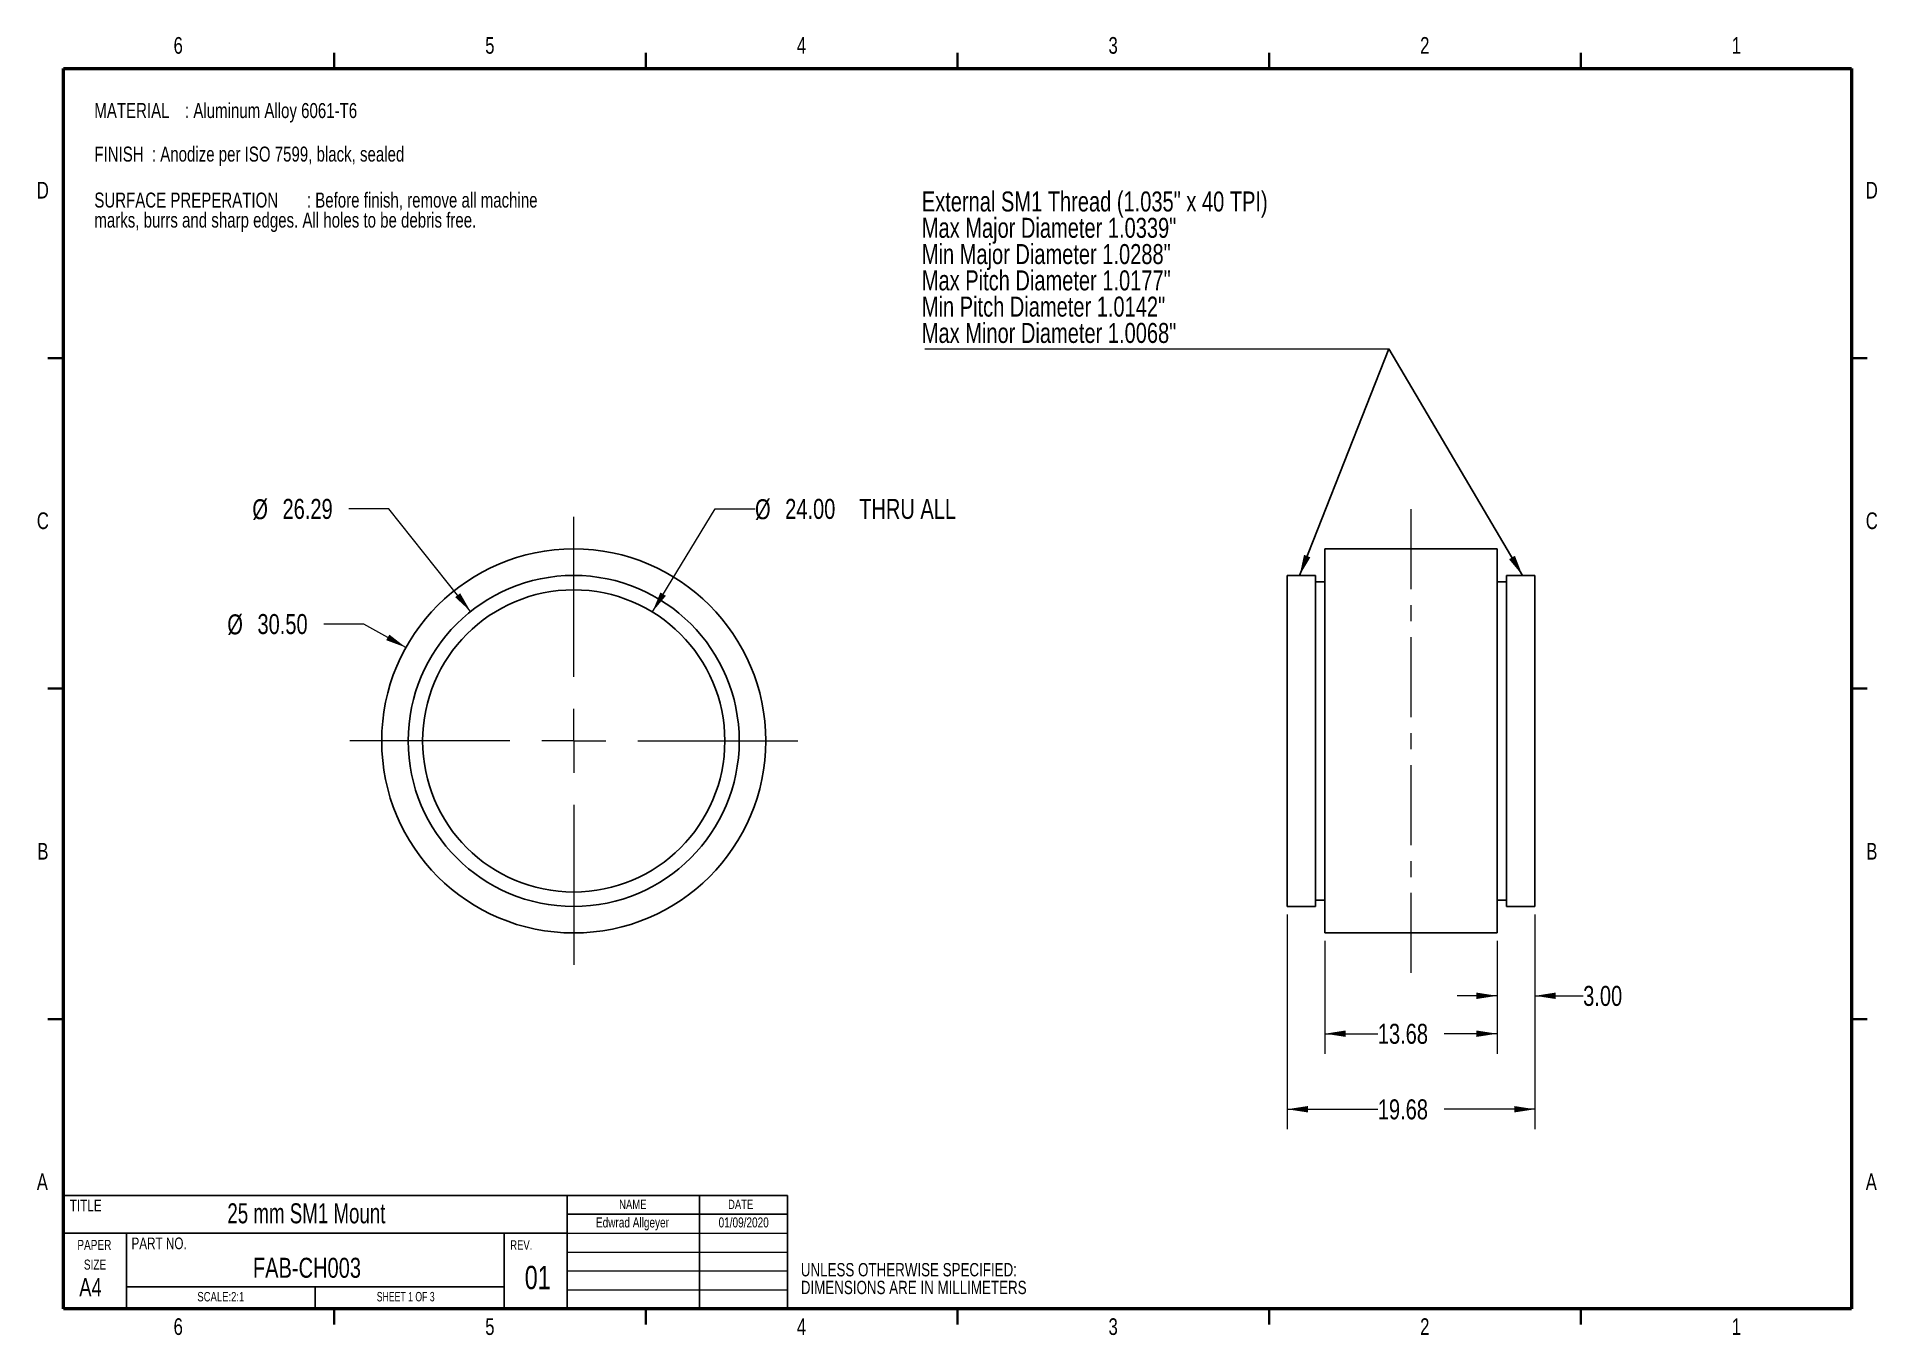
# Model space of a CAD drawing. Header units: millimetres. Extents: x 2 to 295, y 2 to 209.
import ezdxf

# ---------------------------------------------------------------- set-up
doc = ezdxf.new("R2010")
doc.units = ezdxf.units.MM
doc.linetypes.add('CENTERX2', pattern=[20.32, 12.7, -2.54, 2.54, -2.54])
doc.styles.add('SLDTEXTSTYLE0', font='TXT', dxfattribs={"width": 0.75})
doc.styles.add('SLDTEXTSTYLE1', font='TXT', dxfattribs={"width": 0.6875})
doc.styles.add('SLDTEXTSTYLE2', font='TXT', dxfattribs={"width": 0.7})
doc.dimstyles.new('SLDDIMSTYLE0', dxfattribs={"dimtxt": 3.175, "dimasz": 3.302, "dimexe": 0, "dimexo": 0.0625, "dimgap": 0.79375, "dimtad": 0, "dimtih": 1, "dimtoh": 1, "dimlfac": 0.5, "dimrnd": 1e-09, "dimzin": 12, "dimdsep": 46, "dimtxsty": 'SLDTEXTSTYLE0', "dimsah": 1, "dimcen": 0.09, "dimadec": 0, "dimazin": 3, "dimtfac": 1, "dimtofl": 0, "dimtmove": 0, "dimatfit": 3, "dimfxl": 1, "dimfrac": 2, "dimtolj": 1, "dimtzin": 12, "dimarcsym": 0})
doc.dimstyles.new('SLDDIMSTYLE1', dxfattribs={"dimtxt": 3.175, "dimasz": 3.302, "dimexe": 0, "dimexo": 0.0625, "dimgap": 0.79375, "dimtad": 0, "dimtih": 1, "dimtoh": 1, "dimlfac": 0.5, "dimrnd": 1e-09, "dimzin": 4, "dimdsep": 46, "dimtxsty": 'SLDTEXTSTYLE0', "dimsah": 1, "dimcen": 0.09, "dimadec": 0, "dimazin": 1, "dimtfac": 1, "dimtmove": 0, "dimatfit": 0, "dimfxl": 1, "dimfrac": 2, "dimtolj": 1, "dimtzin": 12, "dimarcsym": 0})
doc.dimstyles.new('SLDDIMSTYLE2', dxfattribs={"dimtxt": 0.18, "dimasz": 3.302, "dimexe": 0, "dimexo": 0.0625, "dimgap": 0, "dimtad": 0, "dimtih": 1, "dimtoh": 1, "dimdec": 0, "dimrnd": 1e-09, "dimzin": 0, "dimdsep": 46, "dimtxsty": 'Standard', "dimsah": 1, "dimcen": 0.09, "dimadec": 0, "dimazin": 0, "dimtfac": 3.302, "dimtdec": 0, "dimtofl": 0, "dimtmove": 0, "dimatfit": 3, "dimfxl": 1, "dimfrac": 2, "dimtolj": 1, "dimtzin": 0, "dimarcsym": 0})
doc.dimstyles.new('SLDDIMSTYLE3', dxfattribs={"dimtxt": 3.175, "dimasz": 3.302, "dimexe": 0, "dimexo": 0.0625, "dimgap": 0.79375, "dimtad": 0, "dimtih": 1, "dimtoh": 1, "dimlfac": 0.5, "dimrnd": 1e-09, "dimzin": 4, "dimdsep": 46, "dimtxsty": 'SLDTEXTSTYLE0', "dimsah": 1, "dimcen": 0, "dimadec": 0, "dimazin": 1, "dimtfac": 1, "dimtofl": 0, "dimtmove": 0, "dimatfit": 3, "dimfxl": 1, "dimfrac": 2, "dimtolj": 1, "dimtzin": 12, "dimarcsym": 0})
doc.dimstyles.new('SLDDIMSTYLE4', dxfattribs={"dimtxt": 3.175, "dimasz": 3.302, "dimexe": 0, "dimexo": 0.0625, "dimgap": 0.79375, "dimtad": 0, "dimtih": 1, "dimtoh": 1, "dimlfac": 0.5, "dimrnd": 1e-09, "dimzin": 12, "dimdsep": 46, "dimtxsty": 'SLDTEXTSTYLE0', "dimsah": 1, "dimcen": 0, "dimadec": 0, "dimazin": 3, "dimtfac": 1, "dimtofl": 0, "dimtmove": 0, "dimatfit": 3, "dimfxl": 1, "dimfrac": 2, "dimtolj": 1, "dimtzin": 12, "dimarcsym": 0})
doc.dimstyles.new('SLDDIMSTYLE5', dxfattribs={"dimtxt": 3.175, "dimasz": 3.302, "dimexe": 0, "dimexo": 0.0625, "dimgap": 0.79375, "dimtad": 0, "dimtih": 1, "dimtoh": 1, "dimlfac": 0.5, "dimrnd": 1e-09, "dimzin": 4, "dimdsep": 46, "dimtxsty": 'SLDTEXTSTYLE0', "dimsah": 1, "dimcen": 0, "dimadec": 0, "dimazin": 1, "dimtfac": 1, "dimtofl": 0, "dimtmove": 0, "dimatfit": 3, "dimfxl": 1, "dimfrac": 2, "dimtolj": 1, "dimtzin": 12, "dimarcsym": 0})

# ---------------------------------------------------------------- blocks, each defined once
blk = doc.blocks.new('SW_NOTE_0')
at = {"color": 0, "linetype": 'Continuous', "lineweight": 0, "attachment_point": 1, "style": 'SLDTEXTSTYLE0'}
for s, insert, char_height in [('FINISH', (0, 3.07), 2.381), (': Anodize per ISO 7599, black, sealed', (9.14, 3.07), 2.3813)]:
    blk.add_mtext(s, dxfattribs=dict(at, insert=insert, char_height=char_height))
blk = doc.blocks.new('SW_NOTE_0_1')
at = {"color": 0, "linetype": 'Continuous', "lineweight": 0, "char_height": 2.3813, "attachment_point": 1, "style": 'SLDTEXTSTYLE0'}
for s, insert in [('SURFACE PREPERATION', (0, 3.07)), (': Before finish, remove all machine', (33.76, 3.07)), ('marks, burrs and sharp edges. All holes to be debris free.', (0, -0.11))]:
    blk.add_mtext(s, dxfattribs=dict(at, insert=insert))
blk = doc.blocks.new('SW_NOTE_0_2')
at = {"color": 0, "linetype": 'Continuous', "lineweight": 0, "attachment_point": 1, "style": 'SLDTEXTSTYLE0'}
for s, insert, char_height in [('MATERIAL', (0, 3.07), 2.381), (': Aluminum Alloy 6061-T6', (14.4, 3.07), 2.3813)]:
    blk.add_mtext(s, dxfattribs=dict(at, insert=insert, char_height=char_height))
blk = doc.blocks.new('SW_NOTE_0_3')
at = {"color": 0, "linetype": 'Continuous', "lineweight": 0, "char_height": 1.587, "attachment_point": 2, "style": 'SLDTEXTSTYLE0'}
for s, insert in [('PAPER', (3.15, 2.05)), ('SIZE', (3.26, -1.07))]:
    blk.add_mtext(s, dxfattribs=dict(at, insert=insert))
blk = doc.blocks.new('SW_NOTE_0_4')
at = {"color": 0, "linetype": 'Continuous', "lineweight": 0, "char_height": 2.1167, "attachment_point": 1, "style": 'SLDTEXTSTYLE0'}
for s, insert in [('UNLESS OTHERWISE SPECIFIED:', (0, 2.73)), ('DIMENSIONS ARE IN MILLIMETERS', (0, -0.09))]:
    blk.add_mtext(s, dxfattribs=dict(at, insert=insert))
blk = doc.blocks.new('_D')
at = {"color": 7, "linetype": 'Continuous', "lineweight": 0}
for p, q in [((200.86, 69.13), (200.86, 35.01)), ((240.22, 69.13), (240.22, 35.01)), ((200.86, 38.19), (215.26, 38.19)), ((240.22, 38.19), (225.82, 38.19))]:
    blk.add_line(p, q, dxfattribs=at)
at = {"color": 7, "linetype": 'Continuous', "lineweight": 18}
for points in [[(200.86, 38.19), (204.16, 37.68), (204.16, 38.7)], [(240.22, 38.19), (236.92, 38.7), (236.92, 37.68)]]:
    blk.add_solid(points, dxfattribs=at)
at = {"color": 7, "linetype": 'Continuous', "lineweight": 18, "insert": (215.26, 39.76), "char_height": 3.175, "attachment_point": 1, "style": 'SLDTEXTSTYLE0'}
blk.add_mtext('19.68', dxfattribs=at)
blk = doc.blocks.new('_D_1')
at = {"color": 7, "linetype": 'Continuous', "lineweight": 0}
for p, q in [((206.86, 64.92), (206.86, 47.01)), ((234.22, 64.92), (234.22, 47.01)), ((206.86, 50.19), (215.26, 50.19)), ((234.22, 50.19), (225.82, 50.19))]:
    blk.add_line(p, q, dxfattribs=at)
at = {"color": 7, "linetype": 'Continuous', "lineweight": 18}
for points in [[(206.86, 50.19), (210.16, 49.68), (210.16, 50.7)], [(234.22, 50.19), (230.92, 50.7), (230.92, 49.68)]]:
    blk.add_solid(points, dxfattribs=at)
at = {"color": 7, "linetype": 'Continuous', "lineweight": 18, "insert": (215.26, 51.76), "char_height": 3.175, "attachment_point": 1, "style": 'SLDTEXTSTYLE0'}
blk.add_mtext('13.68', dxfattribs=at)
blk = doc.blocks.new('_D_2')
at = {"color": 7, "linetype": 'Continuous', "lineweight": 0}
for p, q in [((240.22, 69.13), (240.22, 53.03)), ((234.22, 64.92), (234.22, 53.03)), ((234.22, 56.21), (227.87, 56.21)), ((240.22, 56.21), (247.88, 56.21))]:
    blk.add_line(p, q, dxfattribs=at)
at = {"color": 7, "linetype": 'Continuous', "lineweight": 18}
for points in [[(234.22, 56.21), (230.92, 56.72), (230.92, 55.7)], [(240.22, 56.21), (243.52, 55.7), (243.52, 56.72)]]:
    blk.add_solid(points, dxfattribs=at)
at = {"color": 7, "linetype": 'Continuous', "lineweight": 18, "insert": (247.88, 57.78), "char_height": 3.175, "attachment_point": 1, "style": 'SLDTEXTSTYLE0'}
blk.add_mtext('3.00', dxfattribs=at)
blk = doc.blocks.new('SW_NOTE_0_5')
at = {"color": 0, "linetype": 'Continuous', "lineweight": 0}
blk.add_line((-73.72, 0), (0, 0), dxfattribs=at)
blk.add_line((-73.72, 0), (0, 0), dxfattribs=at)
at = {"color": 0, "linetype": 'Continuous', "lineweight": 0, "char_height": 3.175, "attachment_point": 1, "style": 'SLDTEXTSTYLE0'}
for s, insert in [('External SM1 Thread (1.035" x 40 TPI)', (-74.18, 24.98)), ('Max Major Diameter 1.0339"', (-74.18, 20.8)), ('Min Major Diameter 1.0288"', (-74.18, 16.63)), ('Max Pitch Diameter 1.0177"', (-74.18, 12.45)), ('Min Pitch Diameter 1.0142"', (-74.18, 8.28)), ('Max Minor Diameter 1.0068"', (-74.18, 4.1))]:
    blk.add_mtext(s, dxfattribs=dict(at, insert=insert))
blk = doc.blocks.new('_D_3')
at = {"color": 7, "linetype": 'Continuous', "lineweight": 0}
for p, q in [((54.22, 115.25), (47.87, 115.25)), ((60.9, 111.53), (54.22, 115.25))]:
    blk.add_line(p, q, dxfattribs=at)
at = {"color": 7, "linetype": 'Continuous', "lineweight": 18}
blk.add_solid([(60.9, 111.53), (58.26, 113.58), (57.76, 112.69)], dxfattribs=at)
at = {"color": 7, "linetype": 'Continuous', "lineweight": 18, "char_height": 3.175, "attachment_point": 1, "style": 'SLDTEXTSTYLE0'}
for s, insert in [('%%c', (32.52, 116.79)), ('30.50', (37.31, 116.84))]:
    blk.add_mtext(s, dxfattribs=dict(at, insert=insert))
blk = doc.blocks.new('_D_4')
at = {"color": 7, "linetype": 'Continuous', "lineweight": 0}
for p, q in [((58.19, 133.54), (51.84, 133.54)), ((71.17, 117.25), (58.19, 133.54))]:
    blk.add_line(p, q, dxfattribs=at)
at = {"color": 7, "linetype": 'Continuous', "lineweight": 18}
blk.add_solid([(71.17, 117.25), (69.51, 120.15), (68.71, 119.52)], dxfattribs=at)
at = {"color": 7, "linetype": 'Continuous', "lineweight": 18, "char_height": 3.175, "attachment_point": 1, "style": 'SLDTEXTSTYLE0'}
for s, insert in [('%%c', (36.5, 135.08)), ('26.29', (41.29, 135.13))]:
    blk.add_mtext(s, dxfattribs=dict(at, insert=insert))
blk = doc.blocks.new('_D_5')
at = {"color": 7, "linetype": 'Continuous', "lineweight": 0}
for p, q in [((100.03, 117.18), (109.99, 133.54)), ((109.99, 133.54), (116.34, 133.54))]:
    blk.add_line(p, q, dxfattribs=at)
at = {"color": 7, "linetype": 'Continuous', "lineweight": 18}
blk.add_solid([(100.03, 117.18), (102.18, 119.74), (101.31, 120.27)], dxfattribs=at)
at = {"color": 7, "linetype": 'Continuous', "lineweight": 18, "char_height": 3.175, "attachment_point": 1, "style": 'SLDTEXTSTYLE0'}
for s, insert in [('%%c', (116.34, 135.08)), ('24.00', (121.13, 135.13)), ('THRU ALL', (132.88, 135.13))]:
    blk.add_mtext(s, dxfattribs=dict(at, insert=insert))
blk = doc.blocks.new('SW_CENTERMARKSYMBOL_0')
at = {"color": 0, "linetype": 'Continuous', "lineweight": 18}
for p, q in [((0, 10.16), (0, 35.58)), ((0, 0), (0, 5.08)), ((-10.16, 0), (-35.58, 0)), ((0, 0), (-5.08, 0)), ((0, 0), (0, -5.08)), ((0, 0), (5.08, 0)), ((10.16, 0), (35.58, 0)), ((0, -10.16), (0, -35.58))]:
    blk.add_line(p, q, dxfattribs=at)

msp = doc.modelspace()

# ---------------------------------------------------------------- linework, layer by layer
at = {"color": 7, "linetype": 'Continuous', "lineweight": 35}
for p, q in [((49.5, 203.5), (49.5, 206)), ((99, 203.5), (99, 206)), ((148.5, 206.001), (148.5, 203.499)), ((148.5, 203.5), (148.5, 206)), ((198, 203.5), (198, 206)), ((247.5, 203.5), (247.5, 206)), ((6.5, 157.5), (4, 157.5)), ((290.5, 157.5), (293, 157.5)), ((3.999, 105), (6.501, 105)), ((6.5, 105), (4, 105)), ((293.001, 105), (290.499, 105)), ((290.5, 105), (293, 105)), ((6.5, 52.5), (4, 52.5)), ((290.5, 52.5), (293, 52.5)), ((49.5, 6.5), (49.5, 4)), ((99, 6.5), (99, 4)), ((148.5, 3.999), (148.5, 6.501)), ((148.5, 6.5), (148.5, 4)), ((198, 6.5), (198, 4)), ((247.5, 6.5), (247.5, 4))]:
    msp.add_line(p, q, dxfattribs=at)
at = {"color": 7, "linetype": 'Continuous', "lineweight": 50}
for p, q in [((6.5, 6.501), (6.5, 203.5)), ((6.5, 203.5), (290.5, 203.5)), ((290.5, 203.5), (290.5, 6.501)), ((290.5, 6.501), (6.5, 6.501))]:
    msp.add_line(p, q, dxfattribs=at)
at = {"color": 7, "linetype": 'CENTERX2', "lineweight": 18}
msp.add_line((220.543, 59.837), (220.543, 133.537), dxfattribs=at)
at = {"color": 7, "linetype": 'Continuous', "lineweight": 25}
for p, q in [((234.223, 127.187), (206.863, 127.187)), ((206.863, 127.187), (206.863, 66.187)), ((234.223, 127.187), (234.223, 66.187)), ((205.363, 122.976), (200.863, 122.976)), ((200.863, 122.976), (200.863, 70.398)), ((205.363, 122.976), (205.363, 70.398)), ((240.223, 122.976), (235.723, 122.976)), ((235.723, 122.976), (235.723, 70.398)), ((240.223, 122.976), (240.223, 70.398)), ((206.863, 121.96), (205.363, 121.96)), ((235.723, 121.96), (234.223, 121.96)), ((200.863, 70.398), (205.363, 70.398)), ((205.363, 71.414), (206.863, 71.414)), ((234.223, 71.414), (235.723, 71.414)), ((235.723, 70.398), (240.223, 70.398)), ((206.863, 66.187), (234.223, 66.187)), ((6.5, 24.5), (86.5, 24.5)), ((86.5, 24.5), (86.5, 18.501)), ((86.5, 24.5), (107.5, 24.5)), ((107.5, 24.5), (107.5, 6.501)), ((107.5, 24.5), (121.5, 24.5)), ((121.5, 24.5), (121.5, 6.501)), ((86.5, 21.501), (121.5, 21.501)), ((6.5, 18.5), (16.5, 18.5)), ((16.5, 18.5), (16.5, 6.501)), ((16.5, 18.5), (76.5, 18.5)), ((76.5, 6.501), (76.5, 18.501)), ((76.5, 18.501), (86.5, 18.501)), ((86.5, 18.501), (86.5, 6.501)), ((16.5, 10.001), (76.5, 10.001)), ((46.5, 10.001), (46.5, 6.501))]:
    msp.add_line(p, q, dxfattribs=at)
at = {"color": 7, "linetype": 'Continuous', "lineweight": 18}
for p, q in [((86.5, 18.501), (121.5, 18.501)), ((86.5, 15.501), (121.5, 15.501)), ((86.5, 12.501), (121.5, 12.501)), ((86.5, 9.501), (121.5, 9.501))]:
    msp.add_line(p, q, dxfattribs=at)
at = {"color": 7, "linetype": 'Continuous', "lineweight": 25}
for radius in [30.5, 26.289, 24]:
    msp.add_circle((87.541, 96.687), radius, dxfattribs=at)

# ---------------------------------------------------------------- block references
at = {"color": 7, "linetype": 'Continuous', "lineweight": 0}
for name, p in [('SW_NOTE_0_2', (11.4, 194.937)), ('SW_NOTE_0', (11.4, 188.019)), ('SW_NOTE_0_1', (11.4, 180.718)), ('SW_NOTE_0_5', (217.016, 158.977)), ('SW_CENTERMARKSYMBOL_0', (87.541, 96.687)), ('SW_NOTE_0_3', (8.254, 15.383)), ('SW_NOTE_0_4', (123.616, 11.034))]:
    msp.add_blockref(name, p, dxfattribs=at)

# ---------------------------------------------------------------- texts
for s, insert, char_height, attachment_point, style in [('6', (24.723, 208.487), 2.646, 2, 'SLDTEXTSTYLE0'), ('5', (74.223, 208.487), 2.646, 2, 'SLDTEXTSTYLE0'), ('4', (123.723, 208.487), 2.646, 2, 'SLDTEXTSTYLE0'), ('3', (173.223, 208.487), 2.646, 2, 'SLDTEXTSTYLE0'), ('2', (222.723, 208.487), 2.646, 2, 'SLDTEXTSTYLE0'), ('1', (272.223, 208.487), 2.646, 2, 'SLDTEXTSTYLE0'), ('D', (3.218, 185.487), 2.646, 2, 'SLDTEXTSTYLE0'), ('D', (293.718, 185.487), 2.646, 2, 'SLDTEXTSTYLE0'), ('C', (3.222, 132.987), 2.646, 2, 'SLDTEXTSTYLE0'), ('C', (293.722, 132.987), 2.646, 2, 'SLDTEXTSTYLE0'), ('B', (3.23, 80.487), 2.646, 2, 'SLDTEXTSTYLE0'), ('B', (293.73, 80.487), 2.646, 2, 'SLDTEXTSTYLE0'), ('A', (3.143, 27.987), 2.646, 2, 'SLDTEXTSTYLE0'), ('A', (293.643, 27.987), 2.646, 2, 'SLDTEXTSTYLE0'), ('TITLE', (7.5, 23.818), 1.8521, 1, 'SLDTEXTSTYLE0'), ('NAME', (96.935, 23.821), 1.5, 2, 'SLDTEXTSTYLE0'), ('DATE', (114.064, 23.821), 1.5, 2, 'SLDTEXTSTYLE0'), ('25 mm SM1 Mount', (45.083, 23.249), 3.175, 2, 'SLDTEXTSTYLE2'), ('Edwrad Allgeyer', (96.874, 21.005), 1.5875, 2, 'SLDTEXTSTYLE0'), ('01/09/2020', (114.539, 21.005), 1.5875, 2, 'SLDTEXTSTYLE0'), ('PART NO.', (17.3, 17.818), 1.8521, 1, 'SLDTEXTSTYLE0'), ('FAB-CH003', (45.17, 14.599), 3.175, 2, 'SLDTEXTSTYLE0'), ('REV.', (77.459, 17.368), 1.5, 1, 'SLDTEXTSTYLE0'), ('01', (81.825, 13.317), 3.7042, 2, 'SLDTEXTSTYLE0'), ('A4', (9, 11.371), 2.9104, 1, 'SLDTEXTSTYLE0'), ('SCALE:2:1', (31.489, 9.171), 1.5, 2, 'SLDTEXTSTYLE0'), ('SHEET 1 OF 3', (60.858, 9.171), 1.5, 2, 'SLDTEXTSTYLE1'), ('6', (24.723, 4.987), 2.646, 2, 'SLDTEXTSTYLE0'), ('5', (74.223, 4.987), 2.646, 2, 'SLDTEXTSTYLE0'), ('4', (123.723, 4.987), 2.646, 2, 'SLDTEXTSTYLE0'), ('3', (173.223, 4.987), 2.646, 2, 'SLDTEXTSTYLE0'), ('2', (222.723, 4.987), 2.646, 2, 'SLDTEXTSTYLE0'), ('1', (272.223, 4.987), 2.646, 2, 'SLDTEXTSTYLE0')]:
    msp.add_mtext(s, dxfattribs=dict(at, insert=insert, char_height=char_height, attachment_point=attachment_point, style=style))

# ---------------------------------------------------------------- dimensions: what is measured, and where the dimension line sits
at = {"color": 7, "linetype": 'Continuous', "lineweight": 18}
for p1, p2, dimstyle, picture, middle in [((103.917, 76.122), (71.165, 117.253), 'SLDDIMSTYLE4', '_D_4', (44.171, 133.544)), ((114.186, 81.845), (60.896, 111.529), 'SLDDIMSTYLE3', '_D_3', (40.196, 115.249))]:
    dim = msp.add_diameter_dim_2p(p1=p1, p2=p2, dimstyle=dimstyle, dxfattribs=at)
    dim.commit()
    dim.dimension.update_dxf_attribs({"geometry": picture, "text_midpoint": middle, "dimtype": 163})
dim = msp.add_diameter_dim_2p(p1=(75.055, 76.191), p2=(100.027, 117.184), text='<> THRU ALL', dimstyle='SLDDIMSTYLE5', dxfattribs=at)
dim.commit()
dim.dimension.update_dxf_attribs({"geometry": '_D_5', "text_midpoint": (133.728, 133.544), "dimtype": 163})
for base, p1, p2, dimstyle, picture, middle in [((240.223, 38.187), (200.863, 70.398), (240.223, 70.398), 'SLDDIMSTYLE0', '_D', (220.543, 38.187)), ((240.223, 56.209), (234.223, 66.187), (240.223, 70.398), 'SLDDIMSTYLE1', '_D_2', (251.983, 56.209)), ((234.223, 50.187), (206.863, 66.187), (234.223, 66.187), 'SLDDIMSTYLE0', '_D_1', (220.543, 50.187))]:
    dim = msp.add_linear_dim(base=base, p1=p1, p2=p2, dimstyle=dimstyle, dxfattribs=at)
    dim.commit()
    dim.dimension.update_dxf_attribs({"geometry": picture, "text_midpoint": middle, "dimtype": 160})

# ---------------------------------------------------------------- leaders
at = {"color": 7, "linetype": 'Continuous', "lineweight": 0}
for points in [[(202.836, 122.976), (217.016, 158.977)], [(238.249, 122.976), (217.016, 158.977)]]:
    msp.add_leader(points, dimstyle='SLDDIMSTYLE2', dxfattribs=at)

doc.saveas('drawing.dxf')
